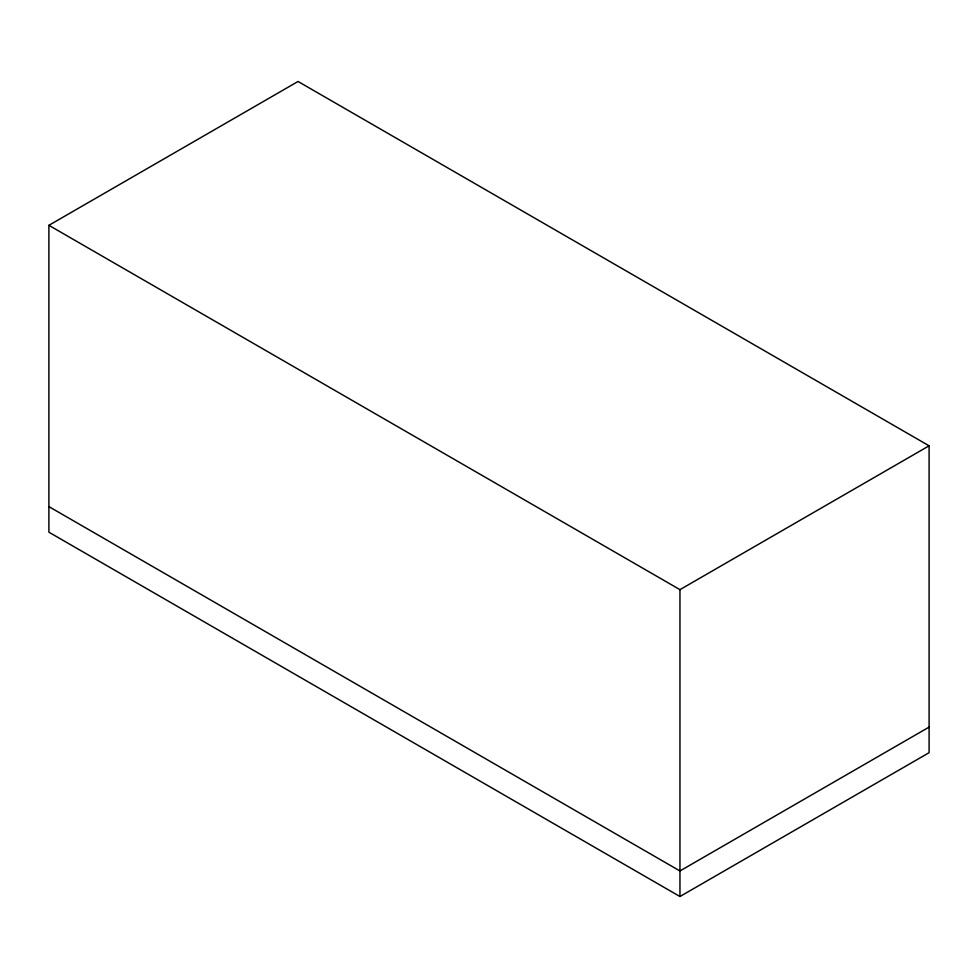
<?xml version="1.0" encoding="UTF-8"?>
<svg xmlns="http://www.w3.org/2000/svg" width="978" height="978" viewBox="0 0 978 978"><rect width="100%" height="100%" fill="white"/><g stroke="black" fill="none" stroke-linecap="round" stroke-linejoin="round"><path stroke-width="1.47" d="M48.9 225.319L298.046 81.48L929.1 445.809L929.1 752.681L679.955 896.52L48.9 532.191L48.9 225.319L679.955 589.648L929.1 445.809M929.1 727.106L679.955 870.958L48.9 506.616M679.955 589.648L679.955 896.52"/></g></svg>
